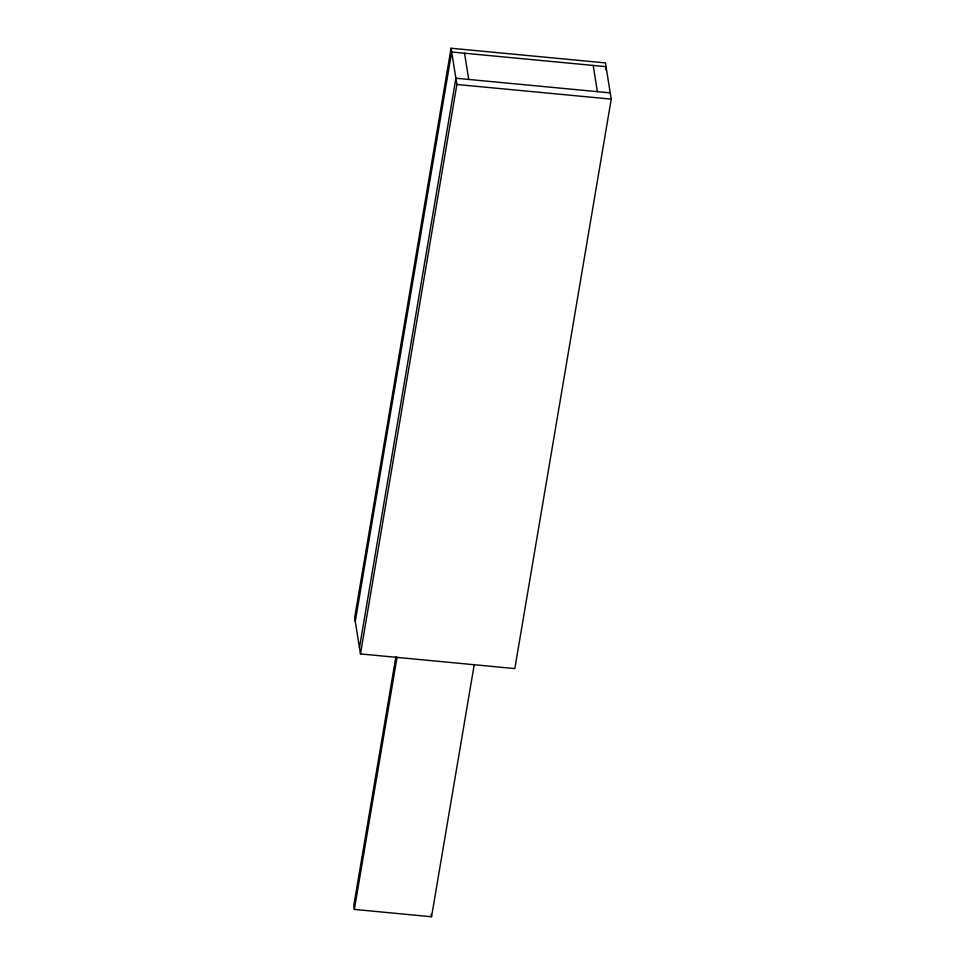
<?xml version="1.0" encoding="UTF-8"?>
<svg xmlns="http://www.w3.org/2000/svg" width="965" height="965" viewBox="0 0 965 965"><rect width="100%" height="100%" fill="white"/><g stroke="black" fill="none" stroke-linecap="round" stroke-linejoin="round"><path stroke-width="1.45" d="M451.077 48.25L354.662 617.697L360.464 653.92L514.827 668.588L611.243 99.13L605.441 62.906L451.077 48.25L456.879 84.474L360.464 653.92M355.253 621.448L451.68 52.001L606.044 66.657L605.538 69.625M359.463 647.684L455.878 78.225L610.242 92.881M395.915 656.634L353.757 905.677L354.348 909.416L431.536 916.75L474.213 664.74M354.348 909.416L397.025 657.418M456.879 84.474L611.243 99.13M593.186 65.439L597.383 91.663M464.539 53.22L468.737 79.444M431.138 914.253L431.536 916.75"/></g></svg>
